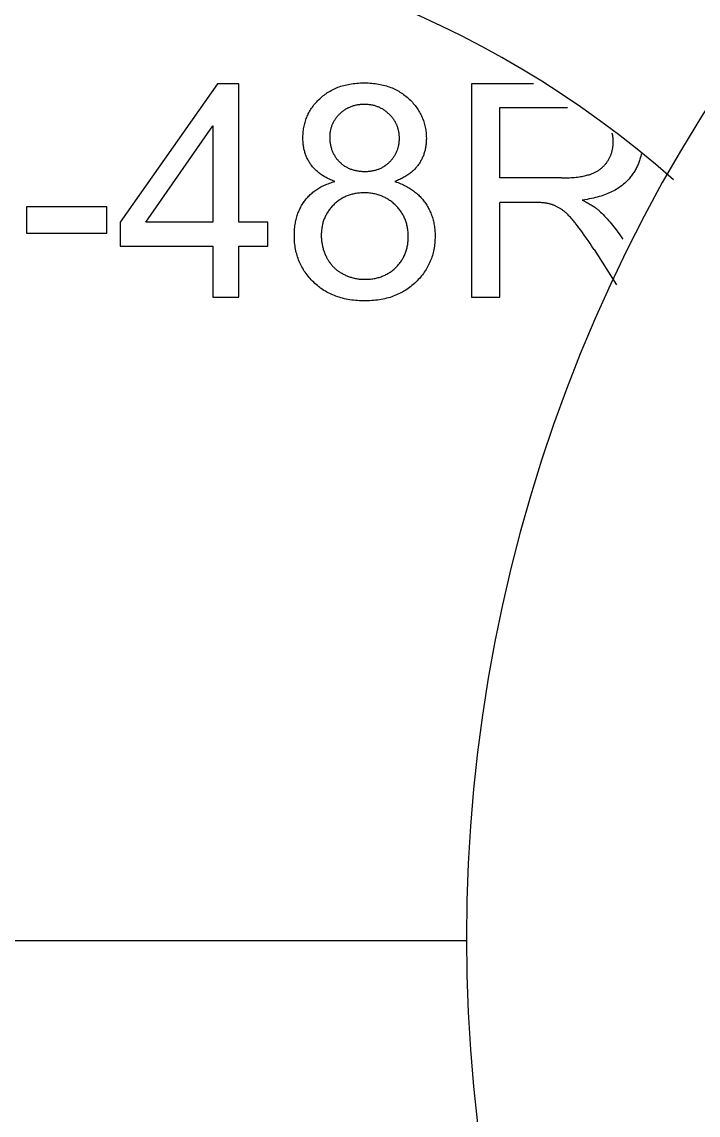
# Model space of a CAD drawing. Header units: millimetres. Extents: x 0 to 101, y -1 to 90.
# Drawn here: x 10.302 to 10.777, y 38.575 to 39.343 of the extents above; entities that cross this region are included whole.
import ezdxf

# ---------------------------------------------------------------- set-up
doc = ezdxf.new("R2010")
doc.units = ezdxf.units.MM

msp = doc.modelspace()

# ---------------------------------------------------------------- linework, layer by layer
for p, q in [((10.43939, 39.30001), (10.37093, 39.20281)), ((10.45443, 39.30001), (10.43939, 39.30001)), ((10.45443, 39.20281), (10.45443, 39.30001)), ((10.61783, 39.30001), (10.61783, 39.15001)), ((10.66122, 39.30001), (10.61783, 39.30001)), ((10.63768, 39.23381), (10.63768, 39.28343)), ((10.63768, 39.28343), (10.68516, 39.28343)), ((10.38905, 39.20281), (10.43601, 39.27044)), ((10.43601, 39.27044), (10.43601, 39.20281)), ((10.68102, 39.23381), (10.63768, 39.23381)), ((10.63768, 39.15001), (10.63768, 39.21662)), ((10.30514, 39.21355), (10.30514, 39.19503)), ((10.36173, 39.21355), (10.30514, 39.21355)), ((10.36173, 39.19503), (10.36173, 39.21355)), ((10.37093, 39.20281), (10.37093, 39.18592)), ((10.43601, 39.20281), (10.38905, 39.20281)), ((10.47469, 39.20281), (10.45443, 39.20281)), ((10.47469, 39.18592), (10.47469, 39.20281)), ((10.30514, 39.19503), (10.36173, 39.19503)), ((10.37093, 39.18592), (10.43601, 39.18592)), ((10.43601, 39.18592), (10.43601, 39.15001)), ((10.45443, 39.15001), (10.45443, 39.18592)), ((10.45443, 39.18592), (10.47469, 39.18592)), ((10.70377, 39.18347), (10.71946, 39.15881)), ((10.43601, 39.15001), (10.45443, 39.15001)), ((10.61783, 39.15001), (10.63768, 39.15001)), ((9.95893, 38.69811), (10.6144, 38.69811))]:
    msp.add_line(p, q)
for points in [[(10.51111, 39.28947), (10.51186, 39.29016), (10.51262, 39.29082), (10.51339, 39.29146), (10.51418, 39.29208), (10.51498, 39.29268), (10.5158, 39.29326), (10.51622, 39.29354), (10.51664, 39.29381), (10.51749, 39.29435), (10.51836, 39.29486), (10.51924, 39.29535), (10.52014, 39.29582), (10.52106, 39.29627), (10.52199, 39.2967), (10.52294, 39.29711), (10.52391, 39.29749), (10.5249, 39.29786), (10.52591, 39.2982), (10.52694, 39.29852), (10.52799, 39.29882), (10.52905, 39.2991), (10.53014, 39.29935), (10.53125, 39.29959), (10.53238, 39.2998), (10.53354, 39.29999), (10.53472, 39.30015), (10.53591, 39.30029), (10.53714, 39.30041), (10.53839, 39.3005), (10.53966, 39.30057), (10.54096, 39.30061), (10.54228, 39.30062)], [(10.54228, 39.30062), (10.54261, 39.30062), (10.54392, 39.30061), (10.54521, 39.30056), (10.54648, 39.30049), (10.54772, 39.3004), (10.54894, 39.30028), (10.55014, 39.30014), (10.55131, 39.29997), (10.55247, 39.29978), (10.5536, 39.29956), (10.55471, 39.29933), (10.5558, 39.29906), (10.55688, 39.29878), (10.55793, 39.29847), (10.55897, 39.29815), (10.55998, 39.29779), (10.56098, 39.29742), (10.56196, 39.29703), (10.56293, 39.29661), (10.56387, 39.29617), (10.5648, 39.29571), (10.56572, 39.29523), (10.56662, 39.29472), (10.5675, 39.29419), (10.56837, 39.29364), (10.56922, 39.29307), (10.57006, 39.29248), (10.57088, 39.29186), (10.57169, 39.29122), (10.57249, 39.29056), (10.57327, 39.28987), (10.57404, 39.28916)], [(10.49935, 39.26192), (10.49935, 39.26232), (10.49937, 39.26334), (10.49941, 39.26436), (10.49948, 39.26535), (10.49957, 39.26634), (10.49968, 39.26731), (10.49981, 39.26826), (10.49997, 39.26921), (10.50015, 39.27014), (10.50035, 39.27106), (10.50057, 39.27196), (10.50082, 39.27286), (10.50108, 39.27374), (10.50137, 39.27462), (10.50168, 39.27548), (10.50201, 39.27633), (10.50236, 39.27718), (10.50273, 39.27801), (10.50293, 39.27842), (10.50313, 39.27883), (10.50355, 39.27965), (10.50399, 39.28045), (10.50445, 39.28125), (10.50494, 39.28204), (10.50545, 39.28282), (10.50598, 39.28359), (10.50654, 39.28435), (10.50711, 39.2851), (10.50772, 39.28585), (10.50835, 39.28659), (10.509, 39.28732), (10.50968, 39.28804), (10.51038, 39.28876), (10.51111, 39.28947)], [(10.57404, 39.28916), (10.57478, 39.28844), (10.5755, 39.28771), (10.57619, 39.28698), (10.57686, 39.28623), (10.57749, 39.28548), (10.57811, 39.28472), (10.5787, 39.28395), (10.57927, 39.28318), (10.57981, 39.28239), (10.58033, 39.2816), (10.58082, 39.2808), (10.58129, 39.28), (10.58174, 39.27918), (10.58217, 39.27836), (10.58257, 39.27752), (10.58295, 39.27668), (10.58331, 39.27583), (10.58365, 39.27497), (10.58396, 39.2741), (10.58425, 39.27322), (10.58452, 39.27233), (10.58477, 39.27142), (10.58499, 39.27051), (10.5852, 39.26959), (10.58538, 39.26866), (10.58554, 39.26771), (10.58567, 39.26676), (10.58579, 39.26579), (10.58588, 39.26481), (10.58594, 39.26381), (10.58599, 39.26281), (10.58601, 39.26179), (10.58601, 39.26144)], [(10.5251, 39.27875), (10.52467, 39.27832), (10.52425, 39.27789), (10.52384, 39.27745), (10.52345, 39.277), (10.52308, 39.27656), (10.52272, 39.27611), (10.52238, 39.27565), (10.52205, 39.27519), (10.52173, 39.27473), (10.52143, 39.27427), (10.52114, 39.27379), (10.52087, 39.27332), (10.52061, 39.27284), (10.52037, 39.27235), (10.52025, 39.27211), (10.52013, 39.27186), (10.51991, 39.27137), (10.51971, 39.27087), (10.51951, 39.27036), (10.51933, 39.26985), (10.51916, 39.26934), (10.51901, 39.26882), (10.51887, 39.26829), (10.51874, 39.26776), (10.51862, 39.26722), (10.51852, 39.26667), (10.51843, 39.26612), (10.51835, 39.26556), (10.51829, 39.26499), (10.51824, 39.26442), (10.5182, 39.26384), (10.51818, 39.26325), (10.51817, 39.26265), (10.51817, 39.26256)], [(10.54263, 39.28548), (10.54234, 39.28548), (10.54165, 39.28547), (10.54097, 39.28544), (10.5403, 39.2854), (10.53964, 39.28534), (10.53899, 39.28527), (10.53835, 39.28518), (10.53772, 39.28509), (10.5371, 39.28498), (10.53649, 39.28485), (10.5359, 39.28471), (10.53531, 39.28456), (10.53472, 39.2844), (10.53415, 39.28422), (10.53359, 39.28403), (10.53303, 39.28383), (10.53248, 39.28361), (10.53194, 39.28338), (10.53141, 39.28314), (10.53088, 39.28288), (10.53062, 39.28275), (10.53037, 39.28261), (10.52985, 39.28233), (10.52935, 39.28203), (10.52885, 39.28173), (10.52836, 39.2814), (10.52788, 39.28107), (10.5274, 39.28072), (10.52693, 39.28035), (10.52646, 39.27998), (10.52601, 39.27958), (10.52555, 39.27918), (10.5251, 39.27875)], [(10.56002, 39.27852), (10.55977, 39.27877), (10.5593, 39.2792), (10.55883, 39.27962), (10.55836, 39.28002), (10.55788, 39.28041), (10.55739, 39.28078), (10.55691, 39.28113), (10.55641, 39.28147), (10.55592, 39.2818), (10.55541, 39.28211), (10.55491, 39.28241), (10.55439, 39.28269), (10.55387, 39.28296), (10.55335, 39.28321), (10.55282, 39.28346), (10.55228, 39.28368), (10.55201, 39.28379), (10.55173, 39.2839), (10.55118, 39.2841), (10.55063, 39.28429), (10.55006, 39.28446), (10.54949, 39.28462), (10.54891, 39.28477), (10.54832, 39.2849), (10.54773, 39.28502), (10.54712, 39.28513), (10.54651, 39.28522), (10.54589, 39.2853), (10.54525, 39.28536), (10.54461, 39.28542), (10.54396, 39.28545), (10.5433, 39.28547), (10.54263, 39.28548)], [(10.56708, 39.26154), (10.56708, 39.26155), (10.56707, 39.2622), (10.56705, 39.26284), (10.56701, 39.26346), (10.56696, 39.26408), (10.5669, 39.26469), (10.56682, 39.26529), (10.56673, 39.26588), (10.56663, 39.26646), (10.56651, 39.26704), (10.56638, 39.2676), (10.56623, 39.26816), (10.56607, 39.26871), (10.5659, 39.26926), (10.56572, 39.2698), (10.56552, 39.27033), (10.56531, 39.27085), (10.5652, 39.27111), (10.56508, 39.27137), (10.56485, 39.27189), (10.56459, 39.27239), (10.56433, 39.27289), (10.56405, 39.27339), (10.56376, 39.27388), (10.56345, 39.27437), (10.56313, 39.27485), (10.56279, 39.27532), (10.56244, 39.27579), (10.56208, 39.27626), (10.5617, 39.27672), (10.5613, 39.27718), (10.56089, 39.27763), (10.56046, 39.27808), (10.56002, 39.27852)], [(10.71729, 39.25908), (10.71728, 39.25937), (10.71728, 39.25974), (10.71727, 39.26011), (10.71725, 39.26047), (10.71723, 39.26083), (10.7172, 39.26119), (10.71717, 39.26154), (10.71714, 39.26189), (10.7171, 39.26224), (10.71705, 39.26259), (10.717, 39.26293), (10.71695, 39.26327), (10.71689, 39.26361), (10.71683, 39.26394), (10.71676, 39.26427), (10.71669, 39.2646), (10.71661, 39.26493), (10.71653, 39.26526)], [(10.50485, 39.24331), (10.50447, 39.24385), (10.50411, 39.2444), (10.50393, 39.24468), (10.50376, 39.24496), (10.50342, 39.24552), (10.5031, 39.2461), (10.50279, 39.24668), (10.50249, 39.24727), (10.5022, 39.24787), (10.50193, 39.24848), (10.50168, 39.24909), (10.50143, 39.24972), (10.5012, 39.25036), (10.50098, 39.251), (10.50078, 39.25165), (10.50058, 39.25232), (10.5004, 39.25299), (10.50024, 39.25368), (10.50009, 39.25437), (10.49995, 39.25507), (10.49982, 39.25579), (10.49971, 39.25652), (10.49962, 39.25725), (10.49954, 39.258), (10.49947, 39.25876), (10.49941, 39.25954), (10.49938, 39.26032), (10.49935, 39.26112), (10.49935, 39.26192)], [(10.51817, 39.26256), (10.51818, 39.26194), (10.5182, 39.26125), (10.51823, 39.26057), (10.51828, 39.2599), (10.51834, 39.25925), (10.51842, 39.25861), (10.51851, 39.25798), (10.51861, 39.25736), (10.51873, 39.25675), (10.51886, 39.25616), (10.519, 39.25557), (10.51915, 39.25499), (10.51932, 39.25443), (10.5195, 39.25387), (10.5197, 39.25332), (10.5199, 39.25278), (10.52012, 39.25225), (10.52035, 39.25173), (10.5206, 39.25122), (10.52085, 39.25071), (10.52099, 39.25046), (10.52112, 39.25021), (10.52141, 39.24972), (10.5217, 39.24923), (10.52201, 39.24875), (10.52234, 39.24828), (10.52267, 39.24781), (10.52302, 39.24735), (10.52339, 39.2469), (10.52377, 39.24645), (10.52417, 39.24601), (10.52458, 39.24557), (10.525, 39.24514)], [(10.56023, 39.24507), (10.56057, 39.24542), (10.561, 39.24587), (10.5614, 39.24632), (10.5618, 39.24678), (10.56217, 39.24724), (10.56253, 39.2477), (10.56288, 39.24817), (10.56321, 39.24864), (10.56353, 39.24911), (10.56383, 39.24959), (10.56412, 39.25008), (10.56439, 39.25056), (10.56465, 39.25105), (10.5649, 39.25155), (10.56513, 39.25205), (10.56535, 39.25256), (10.56556, 39.25307), (10.56575, 39.25359), (10.56593, 39.25411), (10.56602, 39.25438), (10.5661, 39.25464), (10.56626, 39.25518), (10.5664, 39.25572), (10.56652, 39.25627), (10.56664, 39.25682), (10.56674, 39.25739), (10.56683, 39.25795), (10.56691, 39.25853), (10.56697, 39.25912), (10.56702, 39.25971), (10.56705, 39.26031), (10.56707, 39.26092), (10.56708, 39.26154)], [(10.58601, 39.26144), (10.58601, 39.26131), (10.586, 39.26055), (10.58597, 39.25979), (10.58593, 39.25904), (10.58588, 39.25831), (10.58581, 39.25758), (10.58573, 39.25686), (10.58563, 39.25615), (10.58552, 39.25545), (10.5854, 39.25476), (10.58526, 39.25408), (10.58511, 39.25341), (10.58494, 39.25275), (10.58476, 39.25209), (10.58457, 39.25144), (10.58436, 39.2508), (10.58414, 39.25017), (10.58391, 39.24955), (10.58367, 39.24894), (10.58341, 39.24833), (10.58314, 39.24774), (10.58285, 39.24714), (10.58255, 39.24656), (10.58224, 39.24599), (10.58192, 39.24542), (10.58158, 39.24486), (10.58123, 39.24431), (10.58086, 39.24376), (10.58048, 39.24322)], [(10.71329, 39.24558), (10.71359, 39.24604), (10.71387, 39.2465), (10.71414, 39.24696), (10.71439, 39.24743), (10.71464, 39.2479), (10.71487, 39.24837), (10.7151, 39.24885), (10.71531, 39.24933), (10.71551, 39.24981), (10.7157, 39.25029), (10.71588, 39.25078), (10.71605, 39.25127), (10.71621, 39.25176), (10.71635, 39.25225), (10.71649, 39.25275), (10.71662, 39.25326), (10.71673, 39.25376), (10.71683, 39.25427), (10.71693, 39.25479), (10.71701, 39.2553), (10.71708, 39.25583), (10.71714, 39.25635), (10.71719, 39.25688), (10.71723, 39.25742), (10.71726, 39.25796), (10.71728, 39.2585), (10.71729, 39.25905), (10.71729, 39.25908)], [(10.73699, 39.2508), (10.73682, 39.25001), (10.73665, 39.24922), (10.73646, 39.24844), (10.73625, 39.24767), (10.73603, 39.24691), (10.73579, 39.24615), (10.73554, 39.24541), (10.73527, 39.24467), (10.73499, 39.24394), (10.73469, 39.24322), (10.73438, 39.24251), (10.73405, 39.2418), (10.73371, 39.24111), (10.73336, 39.24041), (10.73298, 39.23973), (10.7326, 39.23905), (10.7322, 39.23839), (10.73178, 39.23772), (10.73134, 39.23707), (10.7309, 39.23642), (10.73043, 39.23578), (10.72995, 39.23514), (10.72946, 39.23451), (10.72894, 39.23389), (10.72841, 39.23327), (10.72787, 39.23266), (10.72741, 39.23217)], [(10.52186, 39.23135), (10.52129, 39.23156), (10.52043, 39.23189), (10.51959, 39.23223), (10.51878, 39.23258), (10.51798, 39.23293), (10.51721, 39.23329), (10.51646, 39.23367), (10.51573, 39.23405), (10.51502, 39.23443), (10.51433, 39.23483), (10.51366, 39.23523), (10.51301, 39.23565), (10.51237, 39.23607), (10.51176, 39.23649), (10.51116, 39.23693), (10.51058, 39.23737), (10.51001, 39.23782), (10.50947, 39.23828), (10.50894, 39.23874), (10.50842, 39.23922), (10.50792, 39.2397), (10.50744, 39.24019), (10.50697, 39.24069), (10.50652, 39.2412), (10.50608, 39.24171), (10.50565, 39.24223), (10.50524, 39.24277), (10.50504, 39.24304), (10.50485, 39.24331)], [(10.525, 39.24514), (10.52543, 39.24473), (10.52587, 39.24433), (10.52631, 39.24394), (10.52676, 39.24357), (10.52722, 39.24321), (10.52769, 39.24286), (10.52817, 39.24253), (10.52865, 39.24221), (10.52914, 39.2419), (10.52964, 39.24161), (10.53014, 39.24133), (10.53066, 39.24106), (10.53118, 39.24081), (10.53172, 39.24056), (10.53226, 39.24033), (10.53281, 39.24011), (10.53337, 39.23991), (10.53394, 39.23972), (10.53452, 39.23954), (10.53512, 39.23937), (10.53572, 39.23922), (10.53633, 39.23908), (10.53695, 39.23895), (10.53759, 39.23883), (10.53824, 39.23873), (10.5389, 39.23864), (10.53957, 39.23857), (10.54025, 39.23851), (10.54095, 39.23846), (10.54166, 39.23843), (10.54239, 39.23842), (10.54283, 39.23841)], [(10.54283, 39.23841), (10.54336, 39.23842), (10.54406, 39.23844), (10.54475, 39.23847), (10.54542, 39.23852), (10.54608, 39.23858), (10.54673, 39.23865), (10.54737, 39.23874), (10.548, 39.23884), (10.54861, 39.23895), (10.54922, 39.23908), (10.54981, 39.23922), (10.55039, 39.23937), (10.55097, 39.23954), (10.55153, 39.23971), (10.55208, 39.2399), (10.55263, 39.2401), (10.55316, 39.24032), (10.55369, 39.24055), (10.5542, 39.24079), (10.55471, 39.24104), (10.55521, 39.2413), (10.55571, 39.24158), (10.55619, 39.24187), (10.55667, 39.24217), (10.55714, 39.24249), (10.55737, 39.24265), (10.5576, 39.24281), (10.55806, 39.24316), (10.5585, 39.24351), (10.55894, 39.24388), (10.55938, 39.24426), (10.55981, 39.24466), (10.56023, 39.24507)], [(10.58048, 39.24322), (10.58008, 39.24268), (10.57967, 39.24215), (10.57924, 39.24162), (10.5788, 39.24111), (10.57834, 39.2406), (10.57787, 39.2401), (10.57738, 39.23961), (10.57688, 39.23912), (10.57636, 39.23864), (10.57583, 39.23817), (10.57528, 39.23771), (10.57472, 39.23726), (10.57413, 39.23681), (10.57354, 39.23638), (10.57292, 39.23595), (10.57229, 39.23552), (10.57164, 39.23511), (10.57097, 39.2347), (10.57028, 39.23431), (10.56958, 39.23392), (10.56886, 39.23354), (10.56812, 39.23316), (10.56736, 39.2328), (10.56657, 39.23244), (10.56577, 39.2321), (10.56495, 39.23176), (10.56411, 39.23143), (10.56391, 39.23135)], [(10.70163, 39.23657), (10.70203, 39.23672), (10.70256, 39.23692), (10.70307, 39.23714), (10.70358, 39.23736), (10.70408, 39.23759), (10.70457, 39.23783), (10.70505, 39.23808), (10.70552, 39.23834), (10.70598, 39.2386), (10.70643, 39.23887), (10.70687, 39.23915), (10.7073, 39.23944), (10.70772, 39.23974), (10.70814, 39.24004), (10.70854, 39.24035), (10.70894, 39.24067), (10.70932, 39.241), (10.7097, 39.24134), (10.71007, 39.24168), (10.71043, 39.24204), (10.71078, 39.2424), (10.71113, 39.24276), (10.71146, 39.24314), (10.71179, 39.24353), (10.71211, 39.24392), (10.71242, 39.24432), (10.71272, 39.24473), (10.71301, 39.24515), (10.71329, 39.24558)], [(10.68102, 39.23381), (10.68247, 39.23383), (10.68387, 39.23386), (10.68522, 39.23391), (10.68652, 39.23397), (10.68778, 39.23405), (10.68899, 39.23414), (10.69015, 39.23424), (10.69127, 39.23436), (10.69235, 39.23449), (10.69338, 39.23463), (10.69437, 39.23478), (10.69533, 39.23494), (10.69624, 39.23512), (10.69712, 39.2353), (10.69796, 39.23549), (10.69876, 39.23569), (10.69953, 39.2359), (10.70026, 39.23612), (10.70096, 39.23634), (10.70163, 39.23657)], [(10.72741, 39.23217), (10.72674, 39.23148), (10.72604, 39.2308), (10.72531, 39.23013), (10.72456, 39.22948), (10.72379, 39.22885), (10.72299, 39.22823), (10.72216, 39.22762), (10.72131, 39.22703), (10.72043, 39.22646), (10.71952, 39.22589), (10.71858, 39.22535), (10.71761, 39.22482), (10.71661, 39.2243), (10.71558, 39.2238), (10.71451, 39.22331), (10.71341, 39.22284), (10.71228, 39.22239), (10.71112, 39.22195), (10.70991, 39.22153), (10.70868, 39.22112), (10.7074, 39.22073), (10.70608, 39.22036), (10.70473, 39.22001), (10.70333, 39.21967), (10.70189, 39.21935), (10.70041, 39.21906), (10.69888, 39.21878), (10.69731, 39.21852), (10.6957, 39.21829), (10.69549, 39.21826)], [(10.50068, 39.21785), (10.50118, 39.2185), (10.5017, 39.21914), (10.50223, 39.21977), (10.50277, 39.22038), (10.50333, 39.22098), (10.50391, 39.22156), (10.5045, 39.22213), (10.5051, 39.22269), (10.50572, 39.22323), (10.50636, 39.22376), (10.50701, 39.22428), (10.50768, 39.22478), (10.50836, 39.22527), (10.50906, 39.22575), (10.50977, 39.22621), (10.51051, 39.22666), (10.51126, 39.2271), (10.51202, 39.22753), (10.51281, 39.22794), (10.51361, 39.22834), (10.51443, 39.22872), (10.51528, 39.2291), (10.51614, 39.22946), (10.51702, 39.2298), (10.51792, 39.23013), (10.51884, 39.23045), (10.51979, 39.23076), (10.52075, 39.23105), (10.52174, 39.23132), (10.52186, 39.23135)], [(10.56391, 39.23135), (10.5641, 39.23129), (10.56512, 39.23093), (10.56613, 39.23057), (10.5671, 39.23018), (10.56805, 39.22979), (10.56898, 39.22939), (10.56989, 39.22897), (10.57077, 39.22854), (10.57163, 39.2281), (10.57247, 39.22765), (10.57328, 39.22718), (10.57408, 39.22671), (10.57486, 39.22622), (10.57561, 39.22572), (10.57635, 39.22521), (10.57707, 39.22469), (10.57777, 39.22416), (10.57845, 39.22362), (10.57912, 39.22306), (10.57977, 39.22249), (10.5804, 39.22191), (10.58101, 39.22132), (10.58161, 39.22071), (10.58219, 39.22009), (10.58275, 39.21946), (10.5833, 39.21882), (10.58384, 39.21816), (10.58436, 39.21749), (10.58486, 39.21681)], [(10.49331, 39.19339), (10.49331, 39.194), (10.49333, 39.19507), (10.49337, 39.19611), (10.49343, 39.19714), (10.49351, 39.19815), (10.49361, 39.19914), (10.49373, 39.20011), (10.49387, 39.20107), (10.49402, 39.20201), (10.49419, 39.20293), (10.49438, 39.20384), (10.49459, 39.20474), (10.49481, 39.20562), (10.49505, 39.20648), (10.49531, 39.20733), (10.49558, 39.20816), (10.49588, 39.20899), (10.49618, 39.20979), (10.49651, 39.21059), (10.49685, 39.21137), (10.49721, 39.21214), (10.49758, 39.21289), (10.49798, 39.21364), (10.49838, 39.21437), (10.49881, 39.21509), (10.49925, 39.21579), (10.49971, 39.21649), (10.50018, 39.21717), (10.50068, 39.21785)], [(10.54232, 39.22337), (10.54166, 39.22337), (10.54082, 39.22334), (10.54, 39.2233), (10.53919, 39.22324), (10.5384, 39.22317), (10.53761, 39.22307), (10.53684, 39.22296), (10.53608, 39.22284), (10.53534, 39.22269), (10.5346, 39.22253), (10.53388, 39.22235), (10.53316, 39.22216), (10.53246, 39.22195), (10.53176, 39.22172), (10.53108, 39.22148), (10.53041, 39.22122), (10.52974, 39.22095), (10.52909, 39.22066), (10.52844, 39.22035), (10.5278, 39.22002), (10.52717, 39.21968), (10.52655, 39.21932), (10.52593, 39.21895), (10.52533, 39.21856), (10.52473, 39.21815), (10.52414, 39.21772), (10.52355, 39.21728), (10.52297, 39.21682), (10.5224, 39.21633), (10.52184, 39.21583), (10.52128, 39.21532), (10.52073, 39.21478)], [(10.56439, 39.21465), (10.56382, 39.2152), (10.56323, 39.21573), (10.56264, 39.21624), (10.56205, 39.21673), (10.56144, 39.2172), (10.56083, 39.21766), (10.56021, 39.21809), (10.55959, 39.21851), (10.55895, 39.21891), (10.55831, 39.21929), (10.55766, 39.21966), (10.557, 39.22001), (10.55634, 39.22034), (10.55566, 39.22065), (10.55532, 39.2208), (10.55498, 39.22095), (10.55429, 39.22123), (10.55359, 39.22149), (10.55288, 39.22174), (10.55216, 39.22197), (10.55144, 39.22218), (10.5507, 39.22238), (10.54995, 39.22255), (10.5492, 39.22272), (10.54843, 39.22286), (10.54765, 39.22299), (10.54686, 39.22309), (10.54606, 39.22319), (10.54525, 39.22326), (10.54443, 39.22332), (10.54359, 39.22335), (10.54274, 39.22337), (10.54232, 39.22337)], [(10.58486, 39.21681), (10.58536, 39.21609), (10.58585, 39.21536), (10.58632, 39.21463), (10.58676, 39.21388), (10.58719, 39.21313), (10.58761, 39.21237), (10.588, 39.2116), (10.58838, 39.21082), (10.58874, 39.21003), (10.58908, 39.20923), (10.5894, 39.20842), (10.58971, 39.20761), (10.58999, 39.20678), (10.59026, 39.20594), (10.59052, 39.20509), (10.59075, 39.20423), (10.59097, 39.20337), (10.59117, 39.20248), (10.59135, 39.20159), (10.59151, 39.20069), (10.59166, 39.19977), (10.59178, 39.19885), (10.59189, 39.19791), (10.59198, 39.19695), (10.59205, 39.19599), (10.5921, 39.19501), (10.59214, 39.19401), (10.59215, 39.19301), (10.59215, 39.19288)], [(10.67173, 39.2158), (10.67136, 39.21588), (10.67096, 39.21596), (10.67053, 39.21603), (10.67005, 39.21611), (10.66954, 39.21618), (10.66898, 39.21624), (10.66838, 39.21631), (10.66774, 39.21637), (10.66706, 39.21642), (10.66632, 39.21647), (10.66554, 39.21651), (10.66471, 39.21655), (10.66384, 39.21658), (10.66291, 39.2166), (10.66194, 39.21661), (10.66091, 39.21662), (10.63768, 39.21662)], [(10.69549, 39.21826), (10.69609, 39.21796), (10.69704, 39.21748), (10.69793, 39.21702), (10.69879, 39.21657), (10.6996, 39.21612), (10.70036, 39.21569), (10.70109, 39.21527), (10.70179, 39.21485), (10.70245, 39.21445), (10.70307, 39.21405), (10.70366, 39.21366), (10.70423, 39.21327), (10.70476, 39.21289), (10.70527, 39.21252), (10.70575, 39.21216), (10.7062, 39.2118), (10.70663, 39.21144), (10.70704, 39.21109), (10.70743, 39.21075)], [(10.52073, 39.21478), (10.5202, 39.21424), (10.51969, 39.21369), (10.5192, 39.21313), (10.51872, 39.21256), (10.51826, 39.21199), (10.51783, 39.21141), (10.5174, 39.21083), (10.517, 39.21024), (10.51661, 39.20963), (10.51624, 39.20902), (10.51606, 39.20872), (10.51589, 39.20841), (10.51555, 39.20778), (10.51523, 39.20715), (10.51493, 39.2065), (10.51464, 39.20585), (10.51437, 39.20519), (10.51411, 39.20452), (10.51387, 39.20384), (10.51365, 39.20315), (10.51344, 39.20245), (10.51325, 39.20174), (10.51307, 39.20101), (10.51291, 39.20028), (10.51277, 39.19953), (10.51264, 39.19878), (10.51253, 39.198), (10.51244, 39.19722), (10.51237, 39.19642), (10.51231, 39.19561), (10.51227, 39.19479), (10.51224, 39.19395), (10.51224, 39.19329)], [(10.57332, 39.19268), (10.57332, 39.19272), (10.57331, 39.19357), (10.57328, 39.19441), (10.57324, 39.19524), (10.57317, 39.19605), (10.57309, 39.19685), (10.57299, 39.19764), (10.57287, 39.19842), (10.57273, 39.19918), (10.57258, 39.19993), (10.57241, 39.20067), (10.57222, 39.20141), (10.57202, 39.20213), (10.5718, 39.20284), (10.57157, 39.20354), (10.57131, 39.20423), (10.57104, 39.20491), (10.57076, 39.20558), (10.57045, 39.20625), (10.57013, 39.2069), (10.5698, 39.20754), (10.56944, 39.20818), (10.56907, 39.20881), (10.56868, 39.20943), (10.56828, 39.21004), (10.56786, 39.21064), (10.56742, 39.21124), (10.56696, 39.21183), (10.56648, 39.21241), (10.56599, 39.21298), (10.56548, 39.21354), (10.56495, 39.2141), (10.56439, 39.21465)], [(10.68073, 39.21188), (10.6804, 39.21209), (10.67995, 39.21237), (10.67949, 39.21263), (10.67904, 39.21289), (10.6786, 39.21314), (10.67816, 39.21338), (10.67772, 39.2136), (10.67728, 39.21382), (10.67684, 39.21402), (10.67641, 39.21422), (10.67598, 39.21441), (10.67555, 39.21459), (10.67512, 39.21476), (10.67469, 39.21492), (10.67427, 39.21507), (10.67384, 39.21521), (10.67342, 39.21534), (10.673, 39.21547), (10.67257, 39.21559), (10.67215, 39.2157), (10.67173, 39.2158)], [(10.69083, 39.20184), (10.69073, 39.20196), (10.6901, 39.20275), (10.68949, 39.20351), (10.68889, 39.20423), (10.68831, 39.20491), (10.68774, 39.20556), (10.68718, 39.20617), (10.68664, 39.20676), (10.68611, 39.20731), (10.6856, 39.20783), (10.6851, 39.20833), (10.68461, 39.20879), (10.68413, 39.20923), (10.68367, 39.20965), (10.68321, 39.21003), (10.68277, 39.2104), (10.68234, 39.21074), (10.68193, 39.21105), (10.68152, 39.21135), (10.68112, 39.21162), (10.68073, 39.21188)], [(10.70743, 39.21075), (10.70836, 39.20988), (10.7093, 39.20898), (10.71023, 39.20805), (10.71117, 39.20709), (10.71211, 39.20611), (10.71304, 39.20509), (10.71398, 39.20404), (10.71491, 39.20296), (10.71585, 39.20185), (10.71678, 39.20071), (10.71771, 39.19954), (10.71865, 39.19833), (10.71958, 39.1971), (10.72051, 39.19582), (10.72144, 39.19452), (10.72237, 39.19318), (10.72329, 39.19181), (10.72394, 39.19084)], [(10.70377, 39.18347), (10.70234, 39.18565), (10.70095, 39.18776), (10.69957, 39.1898), (10.69823, 39.19175), (10.69692, 39.19363), (10.69564, 39.19542), (10.6944, 39.19713), (10.6932, 39.19875), (10.69205, 39.20027), (10.69094, 39.2017), (10.69083, 39.20184)], [(10.50689, 39.16052), (10.50605, 39.16137), (10.50523, 39.16222), (10.50444, 39.16308), (10.50369, 39.16395), (10.50296, 39.16483), (10.50226, 39.16572), (10.50159, 39.16662), (10.50094, 39.16753), (10.50033, 39.16845), (10.49974, 39.16938), (10.49918, 39.17033), (10.49864, 39.17128), (10.49813, 39.17225), (10.49764, 39.17323), (10.49719, 39.17422), (10.49675, 39.17522), (10.49634, 39.17623), (10.49596, 39.17726), (10.4956, 39.1783), (10.49527, 39.17936), (10.49497, 39.18043), (10.49469, 39.18151), (10.49443, 39.18261), (10.4942, 39.18373), (10.494, 39.18486), (10.49382, 39.18601), (10.49367, 39.18718), (10.49354, 39.18836), (10.49344, 39.18956), (10.49337, 39.19078), (10.49332, 39.19202), (10.49331, 39.19328), (10.49331, 39.19339)], [(10.51224, 39.19329), (10.51224, 39.19264), (10.51226, 39.19198), (10.51229, 39.19134), (10.51234, 39.19069), (10.51239, 39.19005), (10.51246, 39.18942), (10.51254, 39.18878), (10.51259, 39.18846), (10.51263, 39.18815), (10.51274, 39.18752), (10.51286, 39.18689), (10.51299, 39.18627), (10.51313, 39.18564), (10.51328, 39.18502), (10.51345, 39.1844), (10.51363, 39.18378), (10.51382, 39.18316), (10.51403, 39.18253), (10.51425, 39.18191), (10.51448, 39.18129), (10.51473, 39.18067), (10.51499, 39.18005), (10.51526, 39.17943), (10.51555, 39.1788), (10.51586, 39.17817), (10.51592, 39.17805)], [(10.56475, 39.17106), (10.56529, 39.1716), (10.5658, 39.17215), (10.56629, 39.17271), (10.56677, 39.17327), (10.56723, 39.17384), (10.56767, 39.17442), (10.5681, 39.175), (10.5685, 39.17559), (10.56889, 39.17619), (10.56926, 39.1768), (10.56962, 39.17742), (10.56996, 39.17805), (10.57012, 39.17836), (10.57028, 39.17868), (10.57059, 39.17933), (10.57088, 39.17998), (10.57116, 39.18064), (10.57142, 39.18131), (10.57166, 39.182), (10.57188, 39.18269), (10.57209, 39.18339), (10.57229, 39.18411), (10.57247, 39.18483), (10.57263, 39.18557), (10.57277, 39.18632), (10.5729, 39.18708), (10.57301, 39.18786), (10.57311, 39.18864), (10.57319, 39.18945), (10.57325, 39.19026), (10.57329, 39.19109), (10.57332, 39.19194), (10.57332, 39.19268)], [(10.59215, 39.19288), (10.59213, 39.19166), (10.59209, 39.19046), (10.59202, 39.18927), (10.59193, 39.18811), (10.59181, 39.18695), (10.59166, 39.18582), (10.59148, 39.1847), (10.59128, 39.18359), (10.59106, 39.1825), (10.59081, 39.18143), (10.59053, 39.18037), (10.59023, 39.17932), (10.5899, 39.17828), (10.58955, 39.17726), (10.58917, 39.17625), (10.58897, 39.17575), (10.58877, 39.17525), (10.58834, 39.17426), (10.58788, 39.17329), (10.5874, 39.17232), (10.58689, 39.17137), (10.58636, 39.17042), (10.5858, 39.16949), (10.58522, 39.16857), (10.5846, 39.16766), (10.58396, 39.16675), (10.58329, 39.16586), (10.5826, 39.16497), (10.58187, 39.1641), (10.58112, 39.16323), (10.58033, 39.16237), (10.57952, 39.16152), (10.57867, 39.16068), (10.57854, 39.16055)], [(10.51592, 39.17805), (10.51619, 39.17752), (10.51647, 39.177), (10.51676, 39.17649), (10.51706, 39.17599), (10.51737, 39.1755), (10.51769, 39.17502), (10.51802, 39.17454), (10.51836, 39.17408), (10.51871, 39.17362), (10.51906, 39.17317), (10.51925, 39.17295), (10.51943, 39.17273), (10.51981, 39.1723), (10.5202, 39.17187), (10.52059, 39.17146), (10.521, 39.17105), (10.52141, 39.17065), (10.52184, 39.17026), (10.52227, 39.16988), (10.52272, 39.16951), (10.52317, 39.16914), (10.52363, 39.16879), (10.52411, 39.16844), (10.52459, 39.1681), (10.52508, 39.16777), (10.52558, 39.16745), (10.5261, 39.16714), (10.52662, 39.16684), (10.52707, 39.16659)], [(10.54293, 39.1626), (10.54352, 39.1626), (10.54438, 39.16262), (10.54523, 39.16266), (10.54607, 39.16272), (10.54689, 39.16279), (10.54769, 39.16288), (10.54849, 39.16299), (10.54926, 39.16312), (10.55003, 39.16326), (10.55078, 39.16342), (10.55152, 39.1636), (10.55225, 39.16379), (10.55297, 39.164), (10.55367, 39.16422), (10.55437, 39.16446), (10.55505, 39.16472), (10.55572, 39.16499), (10.55639, 39.16528), (10.55704, 39.16558), (10.55768, 39.1659), (10.55832, 39.16624), (10.55895, 39.16659), (10.55926, 39.16677), (10.55956, 39.16696), (10.56017, 39.16735), (10.56077, 39.16775), (10.56136, 39.16817), (10.56195, 39.16861), (10.56252, 39.16906), (10.56309, 39.16953), (10.56365, 39.17003), (10.56421, 39.17053), (10.56475, 39.17106)], [(10.52707, 39.16659), (10.52711, 39.16657), (10.52771, 39.16625), (10.52831, 39.16595), (10.52891, 39.16566), (10.52951, 39.16539), (10.53012, 39.16513), (10.53072, 39.16488), (10.53133, 39.16464), (10.53194, 39.16442), (10.53255, 39.16421), (10.53317, 39.16402), (10.53379, 39.16384), (10.53441, 39.16367), (10.53504, 39.16351), (10.53567, 39.16336), (10.5363, 39.16323), (10.53694, 39.16311), (10.53759, 39.163), (10.53823, 39.16291), (10.53889, 39.16283), (10.53955, 39.16276), (10.54021, 39.1627), (10.54088, 39.16265), (10.54156, 39.16262), (10.54224, 39.1626), (10.54293, 39.1626)], [(10.54273, 39.14745), (10.54213, 39.14745), (10.54063, 39.14748), (10.53917, 39.14754), (10.53773, 39.14762), (10.53632, 39.14774), (10.53494, 39.14788), (10.53358, 39.14805), (10.53226, 39.14824), (10.53095, 39.14846), (10.52968, 39.14871), (10.52843, 39.14899), (10.5272, 39.14929), (10.52599, 39.14961), (10.52481, 39.14996), (10.52365, 39.15034), (10.52252, 39.15074), (10.5214, 39.15116), (10.52031, 39.15161), (10.51923, 39.15209), (10.51818, 39.15259), (10.51714, 39.15311), (10.51612, 39.15366), (10.51512, 39.15423), (10.51414, 39.15483), (10.51318, 39.15545), (10.51223, 39.1561), (10.51176, 39.15643), (10.5113, 39.15677), (10.51038, 39.15747), (10.50949, 39.15819), (10.50861, 39.15894), (10.50774, 39.15972), (10.50689, 39.16052)], [(10.57854, 39.16055), (10.57768, 39.15974), (10.57681, 39.15896), (10.57592, 39.1582), (10.57501, 39.15748), (10.57409, 39.15677), (10.57315, 39.1561), (10.5722, 39.15545), (10.57123, 39.15482), (10.57024, 39.15422), (10.56923, 39.15365), (10.56821, 39.1531), (10.56717, 39.15258), (10.56611, 39.15208), (10.56503, 39.1516), (10.56393, 39.15115), (10.56281, 39.15073), (10.56168, 39.15033), (10.56051, 39.14995), (10.55933, 39.1496), (10.55813, 39.14928), (10.5569, 39.14898), (10.55565, 39.1487), (10.55438, 39.14845), (10.55308, 39.14823), (10.55175, 39.14804), (10.55041, 39.14787), (10.54903, 39.14773), (10.54762, 39.14762), (10.54619, 39.14753), (10.54473, 39.14748), (10.54324, 39.14745), (10.54273, 39.14745)]]:
    msp.add_lwpolyline(points)
for centre, radius, start, end in [((11.70421, 38.70001), 1.09, 135, 225), ((10.29, 38.70001), 0.71, 48.59903, 131.40097)]:
    msp.add_arc(centre, radius, start, end)

doc.saveas('drawing.dxf')
